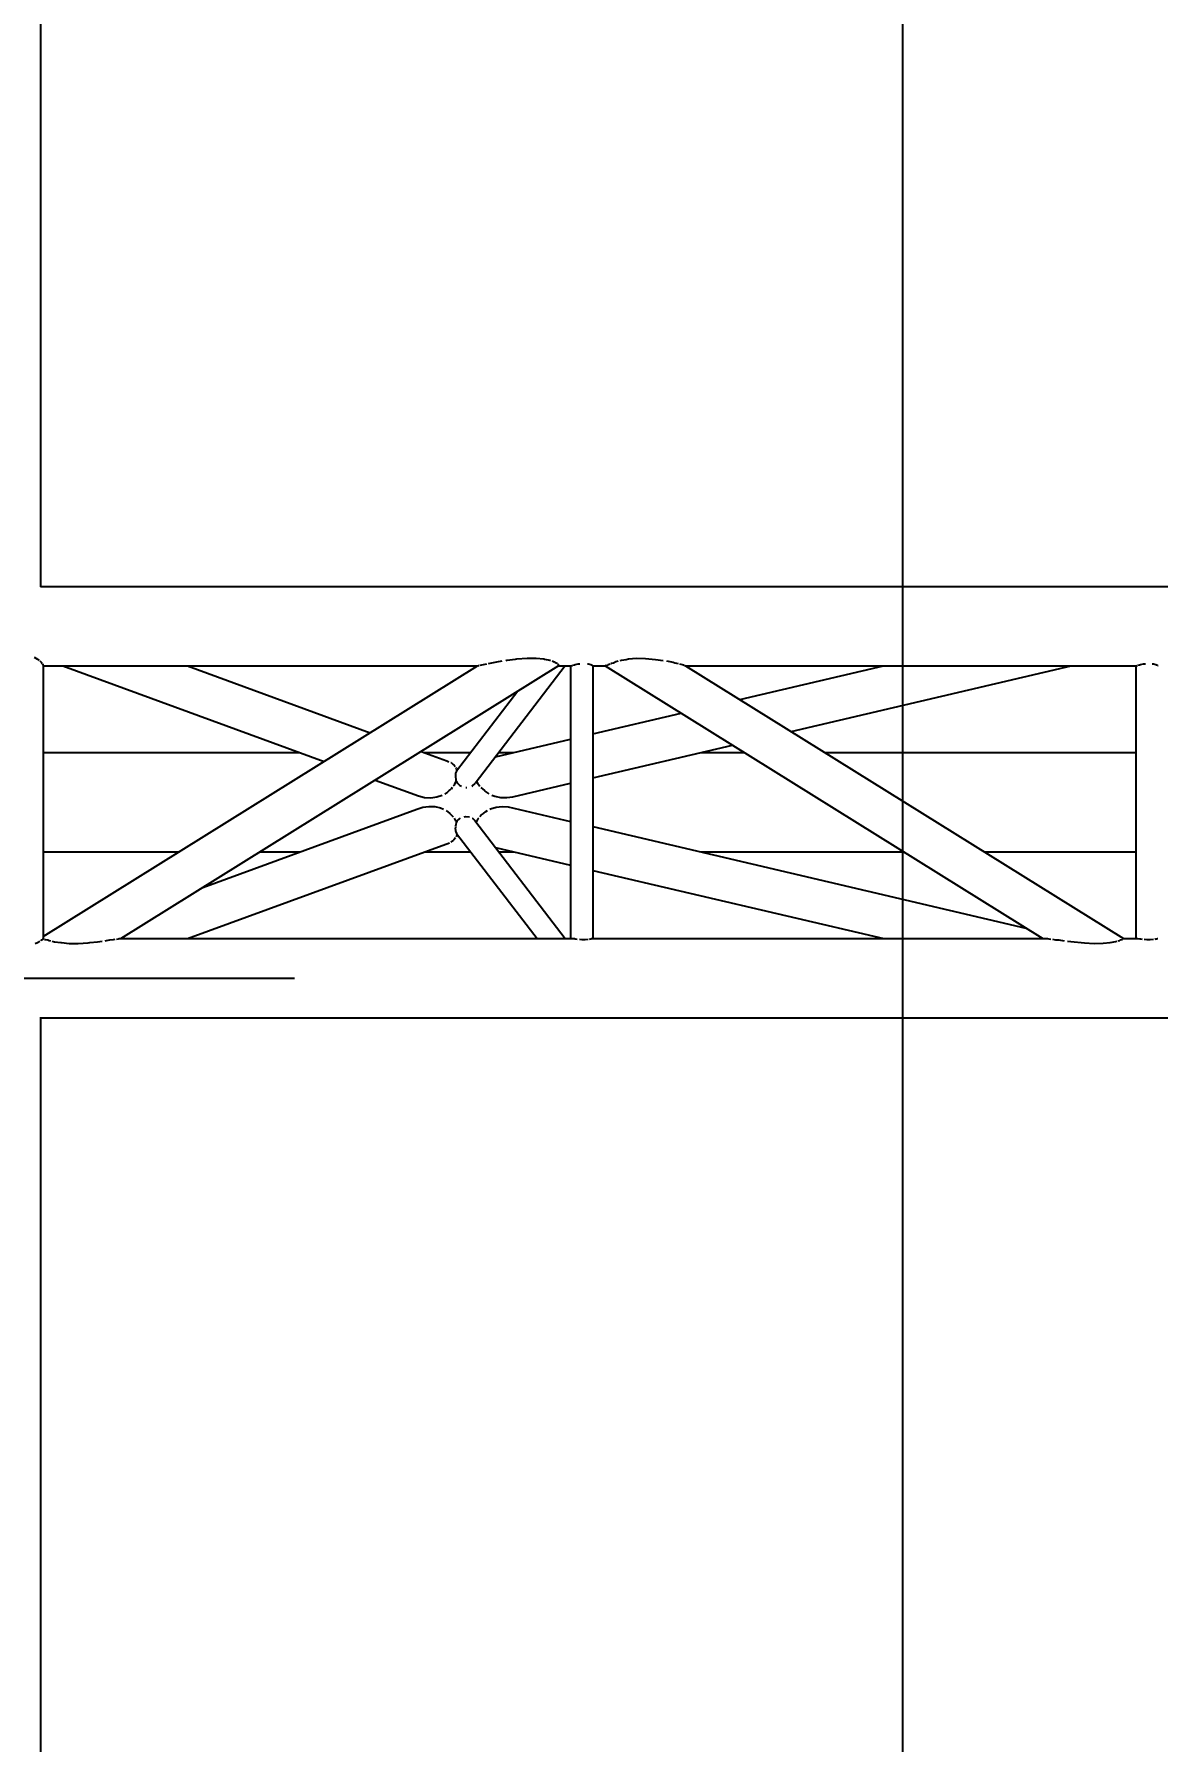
# Model space of a CAD drawing. Header units: millimetres. Extents: x 150209.93 to 150215.05, y 136675.65 to 136679.93.
# Drawn here: x 150213.965 to 150214.08, y 136678.3548 to 136678.5295 of the extents above; entities that cross this region are included whole.
import ezdxf

# ---------------------------------------------------------------- set-up
doc = ezdxf.new("R2010")
doc.units = ezdxf.units.MM
doc.header["$LTSCALE"] = 0.25
doc.linetypes.add('CENTER', pattern=[50.8, 31.75, -6.35, 6.35, -6.35])
doc.linetypes.add('XKITLINE00', pattern=[0])
doc.styles.add('ROMANS', font='romans.shx')
doc.dimstyles.new('MD300', dxfattribs={"dimtxt": 2.5, "dimasz": 2.5, "dimexe": 1, "dimexo": 1, "dimgap": 0.5, "dimtad": 1, "dimdec": 1, "dimlfac": 50, "dimrnd": 0.5, "dimdsep": 46, "dimtxsty": 'ROMANS', "dimcen": 1, "dimclrd": 146, "dimclre": 146, "dimclrt": 30, "dimadec": 1, "dimazin": 2, "dimtfac": 1, "dimtdec": 1, "dimtmove": 0, "dimatfit": 1, "dimfxl": 1, "dimtolj": 1, "dimtzin": 0, "dimlwd": -1, "dimlwe": -1, "dimarcsym": 0})

# ---------------------------------------------------------------- blocks, each defined once
blk = doc.blocks.new('çatıı')
at = {"color": 8, "linetype": 'XKITLINE00'}
for p, q in [((25185.79, 15630.56), (25185.79, 14210.49)), ((25185.79, 14210.57), (26261.35, 14210.57)), ((25182.63, 14174.52), (25184.28, 14173.5)), ((25184.28, 14173.5), (25184.36, 14173.42)), ((25184.36, 14173.42), (25185.15, 14172.83)), ((25185.53, 14172.55), (25185.91, 14172.27)), ((25185.91, 14172.27), (25186.31, 14171.69)), ((25186.31, 14171.69), (25186.76, 14171.3)), ((25186.93, 14171.11), (25187.13, 14170.53)), ((25187.13, 14170.53), (25187.26, 14170.36)), ((25187.26, 14170.36), (25187.26, 14031.3)), ((25187.26, 14031.63), (25409.47, 14169.99)), ((25187.26, 14169.97), (25409.44, 14169.97)), ((25197.29, 14169.97), (25330.99, 14121.12)), ((25226.87, 14030.58), (25451.07, 14170.18)), ((25261.03, 14169.97), (25354.56, 14135.8)), ((25454.3, 14169.97), (25408.13, 14109.81)), ((25409.49, 14170), (25409.52, 14169.98)), ((25409.52, 14169.98), (25409.89, 14170.16)), ((25409.89, 14170.16), (25410.32, 14170.25)), ((25410.75, 14170.34), (25411.64, 14170.53)), ((25411.64, 14170.53), (25411.67, 14170.55)), ((25411.67, 14170.55), (25414.19, 14171.11)), ((25415.01, 14171.29), (25417.49, 14171.69)), ((25417.49, 14171.69), (25419.3, 14172.09)), ((25419.3, 14172.09), (25422.07, 14172.55)), ((25423.81, 14172.83), (25424.33, 14172.92)), ((25424.33, 14172.92), (25428.81, 14173.42)), ((25428.81, 14173.42), (25429.55, 14173.53)), ((25429.55, 14173.53), (25434.79, 14173.95)), ((25434.79, 14173.95), (25439.44, 14173.96)), ((25439.44, 14173.96), (25443.27, 14173.55)), ((25443.27, 14173.55), (25443.74, 14173.42)), ((25443.74, 14173.42), (25446.41, 14172.95)), ((25446.41, 14172.95), (25446.73, 14172.83)), ((25447.51, 14172.55), (25448.64, 14172.13)), ((25448.64, 14172.13), (25449.13, 14171.69)), ((25449.13, 14171.69), (25450.13, 14171.32)), ((25450.13, 14171.32), (25450.15, 14171.3)), ((25450.33, 14171.11), (25450.82, 14170.58)), ((25450.74, 14169.97), (25457, 14169.97)), ((25450.82, 14170.58), (25450.8, 14170.53)), ((25450.8, 14170.53), (25450.94, 14170.34)), ((25451.01, 14170.25), (25451.07, 14170.18)), ((25457, 14169.99), (25457.16, 14169.97)), ((25457, 14169.99), (25457, 14030.57)), ((25457, 14169.99), (25457.02, 14169.99)), ((25457.16, 14169.97), (25457.28, 14170.09)), ((25457.28, 14170.09), (25457.78, 14170.25)), ((25458.05, 14170.34), (25458.09, 14170.35)), ((25458.09, 14170.35), (25459, 14170.52)), ((25459, 14170.52), (25459.35, 14170.65)), ((25459.35, 14170.65), (25460.94, 14171.02)), ((25460.94, 14171.02), (25461.76, 14171.11)), ((25465.57, 14171.11), (25466.05, 14171.06)), ((25466.05, 14171.06), (25467.31, 14170.72)), ((25467.31, 14170.72), (25467.65, 14170.52)), ((25467.65, 14170.52), (25468.12, 14170.39)), ((25468.12, 14170.39), (25468.17, 14170.34)), ((25468.27, 14170.25), (25468.4, 14170.13)), ((25468.4, 14170.13), (25468.4, 14030.57)), ((25468.4, 14169.97), (25474.66, 14169.97)), ((25474.65, 14169.99), (25474.64, 14169.98)), ((25474.64, 14169.98), (25474.94, 14169.97)), ((25474.64, 14169.98), (25698.54, 14030.57)), ((25475.15, 14170.23), (25474.94, 14169.97)), ((25475.15, 14170.23), (25475.24, 14170.25)), ((25475.55, 14170.34), (25476.16, 14170.51)), ((25476.3, 14170.68), (25476.16, 14170.51)), ((25476.3, 14170.68), (25477.27, 14171.11)), ((25477.67, 14171.29), (25477.93, 14171.4)), ((25477.93, 14171.4), (25478.94, 14171.64)), ((25478.94, 14171.64), (25480.13, 14172.23)), ((25480.13, 14172.23), (25481.32, 14172.55)), ((25482.31, 14172.81), (25483.02, 14173)), ((25483.02, 14173), (25485.51, 14173.35)), ((25485.51, 14173.35), (25486.57, 14173.58)), ((25486.57, 14173.58), (25490.66, 14173.92)), ((25490.66, 14173.92), (25495.35, 14173.84)), ((25495.35, 14173.84), (25500.37, 14173.35)), ((25500.37, 14173.35), (25504.43, 14172.81)), ((25506, 14172.55), (25509.45, 14171.87)), ((25509.45, 14171.87), (25510.29, 14171.64)), ((25510.29, 14171.64), (25512.03, 14171.29)), ((25512.79, 14171.13), (25514.76, 14170.51)), ((25514.76, 14170.51), (25515.05, 14170.45)), ((25515.05, 14170.45), (25515.27, 14170.34)), ((25515.44, 14170.25), (25515.78, 14170.08)), ((25515.78, 14170.08), (25739.83, 14030.57)), ((25515.95, 14169.97), (25746.09, 14169.97)), ((25543.57, 14152.78), (25617.04, 14169.97)), ((25569.82, 14136.43), (25713.11, 14169.97)), ((25746.09, 14169.99), (25746.25, 14169.97)), ((25746.09, 14169.99), (25746.09, 14030.57)), ((25746.09, 14169.99), (25746.1, 14169.99)), ((25746.25, 14169.97), (25746.37, 14170.08)), ((25746.37, 14170.08), (25746.9, 14170.25)), ((25747.16, 14170.34), (25747.18, 14170.34)), ((25747.18, 14170.34), (25748.09, 14170.51)), ((25748.09, 14170.51), (25748.44, 14170.64)), ((25748.44, 14170.64), (25750.03, 14171)), ((25750.03, 14171), (25751.03, 14171.11)), ((25754.47, 14171.11), (25755.14, 14171.04)), ((25755.14, 14171.04), (25756.4, 14170.7)), ((25756.4, 14170.7), (25756.74, 14170.51)), ((25756.74, 14170.51), (25757.21, 14170.38)), ((25757.21, 14170.38), (25757.26, 14170.34)), ((25757.35, 14170.25), (25757.49, 14170.12)), ((25430.05, 14157.09), (25398.69, 14116.23)), ((25468.4, 14135.18), (25513.56, 14145.75)), ((25418.66, 14123.53), (25457, 14132.51)), ((25187.26, 14125.67), (25318.53, 14125.67)), ((25380.58, 14126.29), (25393.77, 14121.47)), ((25382.27, 14125.67), (25405.94, 14125.67)), ((25420.31, 14125.67), (25427.81, 14125.67)), ((25468.4, 14112.69), (25539.81, 14129.4)), ((25523.88, 14125.67), (25545.8, 14125.67)), ((25587.1, 14125.67), (25746.09, 14125.67)), ((25393.77, 14121.47), (25394.8, 14121.01)), ((25395.75, 14120.59), (25395.87, 14120.53)), ((25395.87, 14120.53), (25396.91, 14119.63)), ((25396.91, 14119.63), (25397.42, 14119.22)), ((25397.42, 14119.22), (25397.9, 14118.47)), ((25398.21, 14115.12), (25398.07, 14113.59)), ((25398.07, 14113.59), (25398.11, 14113.37)), ((25398.11, 14113.37), (25398.26, 14111.75)), ((25398.38, 14115.49), (25398.21, 14115.12)), ((25398.22, 14117.96), (25398.49, 14117.54)), ((25398.69, 14116.23), (25398.38, 14115.49)), ((25398.49, 14117.54), (25398.63, 14116.8)), ((25398.63, 14116.8), (25398.78, 14116.34)), ((25357.01, 14111.61), (25379.26, 14103.48)), ((25392.65, 14104.6), (25393.8, 14105.25)), ((25393.8, 14105.25), (25394.87, 14106.22)), ((25394.87, 14106.22), (25395.84, 14107)), ((25396.44, 14107.77), (25395.84, 14107)), ((25397.41, 14109.03), (25396.97, 14108.46)), ((25397.82, 14110.02), (25397.41, 14109.03)), ((25398.44, 14111.16), (25397.82, 14110.02)), ((25398.26, 14111.75), (25398.46, 14111.12)), ((25398.46, 14111.12), (25399.04, 14110.14)), ((25399.04, 14110.14), (25399.18, 14110.01)), ((25399.18, 14110.01), (25400.31, 14108.9)), ((25400.31, 14108.9), (25401.15, 14108.46)), ((25403.45, 14107.77), (25403.63, 14107.74)), ((25403.63, 14107.74), (25403.92, 14107.77)), ((25406.49, 14108.46), (25406.91, 14108.65)), ((25406.91, 14108.65), (25408.13, 14109.81)), ((25408.95, 14110.87), (25409.46, 14109.99)), ((25409.46, 14109.99), (25410.57, 14108.46)), ((25411.11, 14107.77), (25412.89, 14106.21)), ((25412.89, 14106.21), (25413.1, 14105.98)), ((25413.1, 14105.98), (25415.17, 14104.6)), ((25427.44, 14103.1), (25457, 14110.02)), ((25268.81, 14056.7), (25378.43, 14096.75)), ((25378.43, 14096.75), (25381.37, 14097.7)), ((25379.26, 14103.48), (25382.32, 14102.78)), ((25381.37, 14097.7), (25384.46, 14098.13)), ((25382.32, 14102.78), (25385.46, 14102.6)), ((25384.46, 14098.13), (25387.54, 14098.01)), ((25385.46, 14102.6), (25388.52, 14102.97)), ((25387.54, 14098.01), (25390.47, 14097.35)), ((25388.52, 14102.97), (25391.35, 14103.87)), ((25390.47, 14097.35), (25391.96, 14096.69)), ((25391.35, 14103.87), (25391.38, 14103.89)), ((25393.36, 14095.99), (25395.27, 14094.59)), ((25413.57, 14095.51), (25414.44, 14095.99)), ((25415.73, 14096.69), (25416.07, 14096.88)), ((25416.07, 14096.88), (25418.92, 14097.77)), ((25416.75, 14103.89), (25418.19, 14103.3)), ((25418.19, 14103.3), (25421.21, 14102.69)), ((25418.92, 14097.77), (25421.96, 14098.13)), ((25421.21, 14102.69), (25424.35, 14102.62)), ((25421.96, 14098.13), (25425.05, 14097.95)), ((25424.35, 14102.62), (25427.44, 14103.1)), ((25425.05, 14097.95), (25457, 14090.47)), ((25395.27, 14094.59), (25395.31, 14094.53)), ((25395.31, 14094.53), (25396.97, 14092.81)), ((25397.4, 14092.13), (25398.2, 14090.73)), ((25398.08, 14087.21), (25398.04, 14086.99)), ((25398.14, 14087.91), (25398.08, 14087.21)), ((25398.23, 14088.83), (25398.16, 14088.05)), ((25398.2, 14090.73), (25398.34, 14090.53)), ((25398.56, 14089.87), (25398.23, 14088.83)), ((25398.34, 14090.53), (25398.57, 14089.89)), ((25398.61, 14090.06), (25398.56, 14089.87)), ((25398.9, 14090.57), (25398.61, 14090.06)), ((25398.9, 14090.57), (25399.07, 14090.72)), ((25399.07, 14090.72), (25400.17, 14091.82)), ((25400.17, 14091.82), (25400.76, 14092.13)), ((25402.54, 14092.81), (25403.49, 14092.99)), ((25403.49, 14092.99), (25405.22, 14092.79)), ((25406.66, 14092.13), (25406.77, 14092.08)), ((25406.77, 14092.08), (25407.99, 14090.92)), ((25407.99, 14090.92), (25454.31, 14030.57)), ((25409.08, 14090.72), (25408.63, 14090.09)), ((25409.61, 14091.73), (25409.08, 14090.72)), ((25409.97, 14092.13), (25409.61, 14091.73)), ((25411.41, 14093.76), (25410.57, 14092.81)), ((25411.41, 14093.76), (25412.44, 14094.53)), ((25412.44, 14094.53), (25413.57, 14095.51)), ((25468.4, 14087.8), (25689.92, 14035.94)), ((25261, 14030.57), (25395.11, 14079.58)), ((25395.76, 14079.98), (25396.93, 14080.7)), ((25397.21, 14081.06), (25396.93, 14080.7)), ((25398.19, 14082.11), (25397.21, 14081.06)), ((25398.04, 14086.99), (25398.16, 14085.75)), ((25398.17, 14085.63), (25398.18, 14085.46)), ((25398.18, 14085.46), (25398.35, 14085.09)), ((25398.35, 14085.09), (25398.67, 14084.34)), ((25398.99, 14083.9), (25398.45, 14082.61)), ((25398.67, 14084.34), (25439.94, 14030.57)), ((25187.26, 14074.87), (25256.71, 14074.87)), ((25298.01, 14074.87), (25318.56, 14074.87)), ((25382.24, 14074.87), (25405.94, 14074.87)), ((25418.61, 14077.09), (25457, 14068.1)), ((25420.31, 14074.87), (25428.15, 14074.87)), ((25523.62, 14074.87), (25627.39, 14074.87)), ((25668.69, 14074.87), (25746.09, 14074.87)), ((25468.4, 14065.43), (25617.3, 14030.57)), ((25183.21, 14027.96), (25184.28, 14028.49)), ((25184.28, 14028.49), (25184.37, 14028.57)), ((25184.37, 14028.57), (25185.52, 14029.2)), ((25186.32, 14029.84), (25185.91, 14029.41)), ((25186.32, 14029.84), (25186.92, 14030.15)), ((25186.93, 14030.18), (25186.92, 14030.15)), ((25187.05, 14030.38), (25187, 14030.29)), ((25187.11, 14030.63), (25187.05, 14030.38)), ((25187.07, 14030.41), (25187.49, 14030.29)), ((25187.26, 14031.3), (25187.15, 14030.79)), ((25187.85, 14030.17), (25188.2, 14030.07)), ((25188.2, 14030.07), (25189.69, 14029.83)), ((25189.69, 14029.83), (25190.35, 14029.54)), ((25190.35, 14029.54), (25190.94, 14029.41)), ((25191.85, 14029.2), (25193.08, 14028.93)), ((25193.08, 14028.93), (25196.21, 14028.55)), ((25196.21, 14028.55), (25196.58, 14028.47)), ((25196.58, 14028.47), (25200.56, 14028.11)), ((25200.56, 14028.11), (25205.17, 14028.1)), ((25205.17, 14028.1), (25210.19, 14028.43)), ((25210.19, 14028.43), (25211.12, 14028.55)), ((25211.12, 14028.55), (25215.05, 14028.89)), ((25215.05, 14028.89), (25217.4, 14029.2)), ((25218.94, 14029.41), (25219.55, 14029.49)), ((25219.55, 14029.49), (25221.32, 14029.83)), ((25221.32, 14029.83), (25223.21, 14030.04)), ((25223.21, 14030.04), (25224.03, 14030.18)), ((25224.68, 14030.29), (25225.8, 14030.48)), ((25225.8, 14030.48), (25225.92, 14030.51)), ((25225.92, 14030.51), (25226.66, 14030.54)), ((25226.83, 14030.57), (25457.58, 14030.57)), ((25457.74, 14030.54), (25458.09, 14030.53)), ((25458.09, 14030.53), (25459.01, 14030.51)), ((25459.01, 14030.51), (25459.35, 14030.43)), ((25459.35, 14030.43), (25460.42, 14030.29)), ((25461.51, 14030.18), (25462.7, 14030.1)), ((25462.7, 14030.1), (25464.46, 14030.09)), ((25464.46, 14030.09), (25466.05, 14030.19)), ((25466.66, 14030.29), (25467.31, 14030.39)), ((25467.31, 14030.39), (25467.65, 14030.51)), ((25467.65, 14030.51), (25468.12, 14030.53)), ((25468.12, 14030.53), (25468.28, 14030.54)), ((25468.34, 14030.57), (25699.33, 14030.57)), ((25699.48, 14030.55), (25701.03, 14030.51)), ((25701.03, 14030.51), (25701.59, 14030.41)), ((25701.59, 14030.41), (25702.59, 14030.29)), ((25703.47, 14030.18), (25705.06, 14029.98)), ((25705.06, 14029.98), (25706.77, 14029.83)), ((25706.77, 14029.83), (25709.54, 14029.39)), ((25711.2, 14029.2), (25714.58, 14028.82)), ((25714.58, 14028.82), (25718.14, 14028.55)), ((25718.14, 14028.55), (25719.8, 14028.36)), ((25719.8, 14028.36), (25724.9, 14028.08)), ((25724.9, 14028.08), (25729.35, 14028.14)), ((25729.35, 14028.14), (25732.93, 14028.55)), ((25732.93, 14028.55), (25735.91, 14029)), ((25735.91, 14029), (25736.53, 14029.2)), ((25737.17, 14029.41), (25737.89, 14029.64)), ((25737.89, 14029.64), (25738.09, 14029.83)), ((25738.09, 14029.83), (25739.24, 14030.13)), ((25739.29, 14030.18), (25739.24, 14030.13)), ((25739.62, 14030.51), (25739.4, 14030.29)), ((25739.62, 14030.51), (25739.79, 14030.52)), ((25739.79, 14030.52), (25739.83, 14030.54)), ((25739.8, 14030.57), (25746.64, 14030.57)), ((25746.8, 14030.54), (25747.18, 14030.53)), ((25747.18, 14030.53), (25748.1, 14030.5)), ((25748.1, 14030.5), (25748.44, 14030.42)), ((25748.44, 14030.42), (25749.44, 14030.28)), ((25750.41, 14030.18), (25751.79, 14030.08)), ((25751.79, 14030.08), (25753.55, 14030.07)), ((25753.55, 14030.07), (25755.14, 14030.18)), ((25755.14, 14030.18), (25755.14, 14030.18)), ((25755.8, 14030.28), (25756.4, 14030.38)), ((25756.4, 14030.38), (25756.74, 14030.5)), ((25756.74, 14030.5), (25757.21, 14030.52)), ((25757.21, 14030.52), (25757.39, 14030.54)), ((25185.79, 13990.39), (25185.79, 12570.4)), ((25185.79, 13989.97), (26261.35, 13989.97))]:
    blk.add_line(p, q, dxfattribs=at)
at = {"color": 8, "linetype": 'CENTER'}
blk.add_line((24815.89, 14010.27), (26261.35, 14010.27), dxfattribs=at)
blk = doc.blocks.new('*D7')
at = {"color": 146, "transparency": 16777216}
for p, q in [((150214.91743, 136678.92698), (150215.05387, 136678.92698)), ((150214.05387, 136678.89698), (150214.05387, 136678.27692)), ((150214.91743, 136678.24692), (150215.05387, 136678.24692))]:
    blk.add_line(p, q, dxfattribs=at)
for points in [[(150214.04887, 136678.89698), (150214.05887, 136678.89698), (150214.05387, 136678.92698)], [(150214.04887, 136678.27692), (150214.05887, 136678.27692), (150214.05387, 136678.24692)]]:
    blk.add_solid(points, dxfattribs=at)
at = {"layer": 'DEFPOINTS', "color": 0, "transparency": 16777216}
for p in [(150213.91743, 136678.92698), (150213.91743, 136678.24692), (150214.05387, 136678.24692)]:
    blk.add_point(p, dxfattribs=at)
at = {"color": 30, "transparency": 16777216, "insert": (150214.02887, 136678.58695), "char_height": 0.03, "attachment_point": 5, "rotation": 90, "style": 'ROMANS'}
blk.add_mtext('\\A1;34', dxfattribs=at)

msp = doc.modelspace()

# ---------------------------------------------------------------- block references
at = {"xscale": 0.0002000170049888334, "yscale": 0.0002000170049888334, "zscale": 0.0002000170049888334}
msp.add_blockref('çatıı', (150208.92807, 136675.63059), dxfattribs=at)

# ---------------------------------------------------------------- dimensions: what is measured, and where the dimension line sits
dim = msp.add_aligned_dim(p1=(150213.91743, 136678.92698), p2=(150213.91743, 136678.24692), distance=0.13644, dimstyle='MD300', override={"dimtxt": 0.03, "dimasz": 0.03, "dimgap": 0.01})
dim.commit()
dim.dimension.update_dxf_attribs({"geometry": '*D7', "text_midpoint": (150214.02887, 136678.58695)})

doc.saveas('drawing.dxf')
